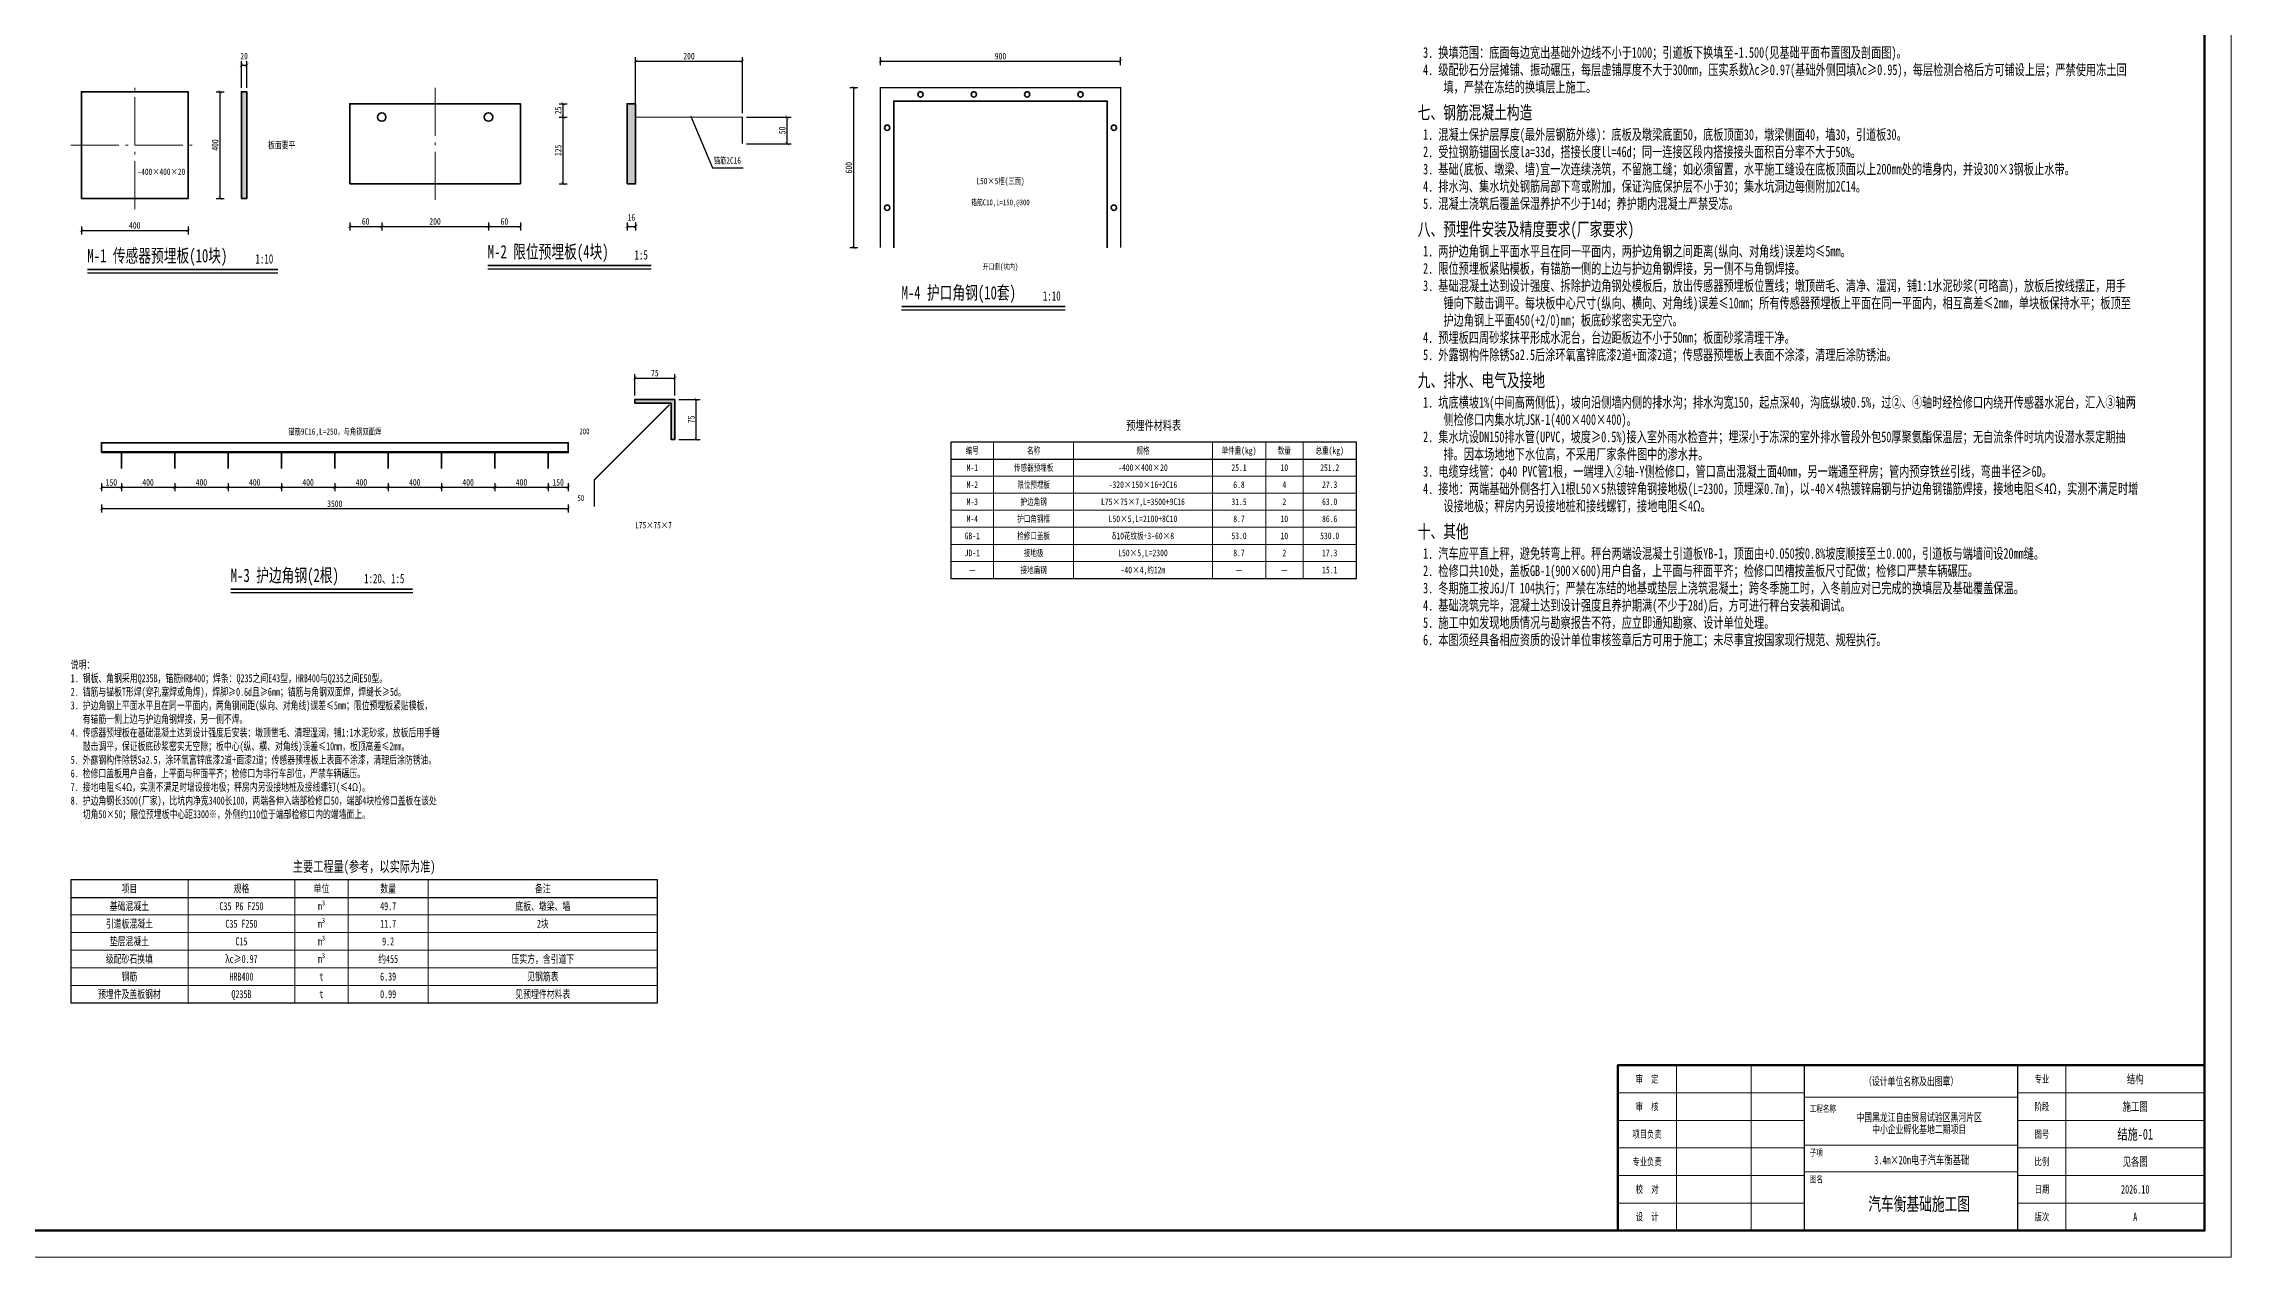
# Model space of a CAD drawing. Header units: millimetres. Extents: x 0 to 104000, y 0 to 42050.
# Drawn here: x 62994 to 104000, y 0 to 22759 of the extents above; entities that cross this region are included whole.
import ezdxf
from ezdxf.enums import TextEntityAlignment as Align

# ---------------------------------------------------------------- set-up
doc = ezdxf.new("R2010")
doc.units = ezdxf.units.MM
doc.header["$LTSCALE"] = 50
doc.linetypes.add('AXIS', pattern=[24, 18, -2.5, 1, -2.5])
for name, color, linetype, lineweight in [('S-AXIS', 1, 'AXIS', 18), ('S-DIM', 3, 'Continuous', 13), ('S-FRAME', 7, 'Continuous', 90), ('S-STEEL', 4, 'Continuous', 35), ('S-SYMB', 7, 'Continuous', 25), ('S-TABLE', 7, 'Continuous', 18), ('S-TEXT', 7, 'Continuous', 18), ('S-THIN', 7, 'Continuous', 18)]:
    doc.layers.add(name, color=color, linetype=linetype, lineweight=lineweight)
doc.styles.add('HZ', font='simfang.ttf', dxfattribs={"width": 0.7})
doc.dimstyles.new('ZJ', dxfattribs={"dimscale": 50, "dimtxt": 2.5, "dimasz": 1.2, "dimexe": 1.5, "dimexo": 1.5, "dimgap": 0.6, "dimtad": 1, "dimdec": 0, "dimtxsty": 'HZ', "dimblk": 'ARCHTICK', "dimcen": 2.5, "dimclrd": 3, "dimclre": 3, "dimclrt": 7, "dimazin": 3, "dimtfac": 1, "dimtmove": 2, "dimatfit": 3})

# ---------------------------------------------------------------- blocks, each defined once
blk = doc.blocks.new('_ARCHTICK')
at = {"color": 0, "linetype": 'BYBLOCK', "const_width": 0.15}
blk.add_lwpolyline([(-0.5, -0.5), (0.5, 0.5)], dxfattribs=at)

msp = doc.modelspace()

# ---------------------------------------------------------------- hatches: boundary and pattern name
at = {"layer": 'S-STEEL'}
h = msp.add_hatch(color=256, dxfattribs=at)
h.dxf.hatch_style = 1
h.paths.add_polyline_path([(66700, 19859), (66800, 19859), (66800, 21859), (66700, 21859)])
h = msp.add_hatch(color=256, dxfattribs=at)
h.dxf.hatch_style = 1
h.paths.add_polyline_path([(73929.8, 20134), (74089.8, 20134), (74089.8, 21634), (73929.8, 21634)])
h = msp.add_hatch(color=256, dxfattribs=at)
h.dxf.hatch_style = 1
h.paths.add_polyline_path([(74824.9, 16089.7), (74074.9, 16089.7), (74074.9, 16019.7), (74754.9, 16019.7), (74754.9, 15339.7), (74824.9, 15339.7)])
at = {"layer": 'S-SYMB'}
h = msp.add_hatch(color=256, dxfattribs=at)
h.dxf.hatch_style = 1
edge = h.paths.add_edge_path()
edge.add_arc((75129.8, 21384), 20, 0, 360)

# ---------------------------------------------------------------- linework, layer by layer
at = {"layer": 'S-AXIS'}
for p, q in [((64700, 19659), (64700, 22059)), ((70329.8, 19834), (70329.8, 21934)), ((63500, 20859), (65900, 20859))]:
    msp.add_line(p, q, dxfattribs=at)
at = {"layer": 'S-FRAME'}
for points in [[(1250, 500), (103500, 500), (103500, 41550), (1250, 41550)], [(92500, 500), (103500, 500), (103500, 3600), (92500, 3600)]]:
    msp.add_lwpolyline(points, close=True, dxfattribs=at)
at = {"layer": 'S-STEEL'}
for p, q in [((64074.9, 15107.2), (72824.9, 15107.2)), ((64449.9, 15089.7), (64449.9, 14789.7)), ((65449.9, 15089.7), (65449.9, 14789.7)), ((66449.9, 15089.7), (66449.9, 14789.7)), ((67449.9, 15089.7), (67449.9, 14789.7)), ((68449.9, 15089.7), (68449.9, 14789.7)), ((69449.9, 15089.7), (69449.9, 14789.7)), ((70449.9, 15089.7), (70449.9, 14789.7)), ((71449.9, 15089.7), (71449.9, 14789.7)), ((72449.9, 15089.7), (72449.9, 14789.7))]:
    msp.add_line(p, q, dxfattribs=at)
for points in [[(63700, 19859), (65700, 19859), (65700, 21859), (63700, 21859)], [(66700, 19859), (66800, 19859), (66800, 21859), (66700, 21859)], [(68729.8, 20134), (71929.8, 20134), (71929.8, 21634), (68729.8, 21634)], [(73929.8, 20134), (74089.8, 20134), (74089.8, 21634), (73929.8, 21634)], [(74824.9, 16089.7), (74074.9, 16089.7), (74074.9, 16019.7), (74754.9, 16019.7), (74754.9, 15339.7), (74824.9, 15339.7)], [(64074.9, 15089.7), (72824.9, 15089.7), (72824.9, 15277.2), (64074.9, 15277.2)]]:
    msp.add_lwpolyline(points, close=True, dxfattribs=at)
for points, const_width in [([(78679.3, 18934), (78679.3, 21934), (83179.3, 21934), (83179.3, 18934)], 25), ([(74089.8, 21384), (76089.8, 21384), (76089.8, 20884)], 20), ([(74724.9, 15989.7), (73314.9, 14579.7), (73314.9, 14079.7)], 25)]:
    msp.add_lwpolyline(points, dxfattribs=dict(at, const_width=const_width))
msp.add_lwpolyline([(78929.3, 18934), (78929.3, 21684), (82929.3, 21684), (82929.3, 18934)], dxfattribs=at)
for centre, radius in [((79429.3, 21809), 50), ((80429.3, 21809), 50), ((81429.3, 21809), 50), ((82429.3, 21809), 50), ((69329.8, 21384), 80), ((71329.8, 21384), 80), ((78804.3, 21184), 50), ((83054.3, 21184), 50), ((78804.3, 19684), 50), ((83054.3, 19684), 50)]:
    msp.add_circle(centre, radius, dxfattribs=at)
at = {"layer": 'S-SYMB'}
for p, q in [((75529.8, 20434), (76107.8, 20434)), ((63813.3, 18464), (67383.3, 18464)), ((71318.2, 18539), (74383.2, 18539)), ((79073.6, 17769.7), (82143.6, 17769.7)), ((80000, 14969.7), (87600, 14969.7)), ((66500, 12469.7), (69910, 12469.7)), ((63500, 6749.7), (74500, 6749.7)), ((96000, 500), (96000, 3600)), ((100000, 500), (100000, 3600))]:
    msp.add_line(p, q, dxfattribs=at)
msp.add_lwpolyline([(75129.8, 21384), (75529.8, 20434)], dxfattribs=at)
at = {"layer": 'S-SYMB', "const_width": 35}
for points in [[(63813.3, 18524), (67383.3, 18524)], [(71318.2, 18599), (74383.2, 18599)], [(79073.6, 17829.7), (82143.6, 17829.7)], [(66500, 12529.7), (69910, 12529.7)]]:
    msp.add_lwpolyline(points, dxfattribs=at)
at = {"layer": 'S-SYMB'}
for points in [[(80000, 12729.7), (87600, 12729.7), (87600, 15289.7), (80000, 15289.7)], [(63500, 4769.7), (74500, 4769.7), (74500, 7079.7), (63500, 7079.7)]]:
    msp.add_lwpolyline(points, close=True, dxfattribs=at)
at = {"layer": 'S-TABLE'}
for p, q in [((80800, 15289.7), (80800, 12729.7)), ((82300, 15289.7), (82300, 12729.7)), ((84900, 15289.7), (84900, 12729.7)), ((85900, 15289.7), (85900, 12729.7)), ((86600, 15289.7), (86600, 12729.7)), ((80000, 14649.7), (87600, 14649.7)), ((80000, 14329.7), (87600, 14329.7)), ((80000, 14009.7), (87600, 14009.7)), ((80000, 13689.7), (87600, 13689.7)), ((80000, 13369.7), (87600, 13369.7)), ((80000, 13049.7), (87600, 13049.7)), ((65700, 7079.7), (65700, 4769.7)), ((67700, 7079.7), (67700, 4769.7)), ((68700, 7079.7), (68700, 4769.7)), ((70200, 7079.7), (70200, 4769.7)), ((63500, 6419.7), (74500, 6419.7)), ((63500, 6089.7), (74500, 6089.7)), ((63500, 5759.7), (74500, 5759.7)), ((63500, 5429.7), (74500, 5429.7)), ((63500, 5099.7), (74500, 5099.7)), ((93600, 500), (93600, 3600)), ((95000, 500), (95000, 3600)), ((100900, 500), (100900, 3600)), ((92500, 3083.3), (96000, 3083.3)), ((96000, 3000), (100000, 3000)), ((100000, 3083.3), (103500, 3083.3)), ((92500, 2566.7), (96000, 2566.7)), ((100000, 2566.7), (103500, 2566.7)), ((96000, 2100), (100000, 2100)), ((92500, 2050), (96000, 2050)), ((100000, 2050), (103500, 2050)), ((92500, 1533.3), (96000, 1533.3)), ((96000, 1600), (100000, 1600)), ((100000, 1533.3), (103500, 1533.3)), ((92500, 1016.7), (96000, 1016.7)), ((100000, 1016.7), (103500, 1016.7))]:
    msp.add_line(p, q, dxfattribs=at)
at = {"layer": 'S-THIN'}
msp.add_lwpolyline([(0, 0), (104000, 0), (104000, 42050), (0, 42050)], close=True, dxfattribs=at)

# ---------------------------------------------------------------- texts
at = {"layer": 'S-TEXT', "style": 'HZ', "width": 0.7}
for s, height, p in [('3. 换填范围：底面每边宽出基础外边线不小于1000；引道板下换填至-1.500(见基础平面布置图及剖面图)。', 200, (88850, 22695.6)), ('4. 级配砂石分层摊铺、振动碾压，每层虚铺厚度不大于300mm，压实系数λc≥0.97(基础外侧回填λc≥0.95)，每层检测合格后方可铺设上层；严禁使用冻土回', 200, (88850, 22371.6)), ('\u3000\u3000填，严禁在冻结的换填层上施工。', 200, (88850, 22047.6)), ('七、钢筋混凝土构造', 250, (88750, 21594)), ('1. 混凝土保护层厚度(最外层钢筋外缘)：底板及墩梁底面50，底板顶面30，墩梁侧面40，墙30，引道板30。', 200, (88850, 21156.6)), ('3. 基础(底板、墩梁、墙)宜一次连续浇筑，不留施工缝；如必须留置，水平施工缝设在底板顶面以上200mm处的墙身内，并设300×3钢板止水带。', 200, (88850, 20508.6)), ('2. 受拉钢筋锚固长度la=33d，搭接长度ll=46d；同一连接区段内搭接接头面积百分率不大于50%。', 200, (88850, 20832.6)), ('4. 排水沟、集水坑处钢筋局部下弯或附加，保证沟底保护层不小于30；集水坑洞边每侧附加2C14。', 200, (88850, 20184.6)), ('5. 混凝土浇筑后覆盖保湿养护不少于14d；养护期内混凝土严禁受冻。', 200, (88850, 19860.6)), ('八、预埋件安装及精度要求(厂家要求)', 250, (88750, 19407)), ('1. 两护边角钢上平面水平且在同一平面内，两护边角钢之间距离(纵向、对角线)误差均≤5mm。', 200, (88850, 18969.6)), ('2. 限位预埋板紧贴模板，有锚筋一侧的上边与护边角钢焊接，另一侧不与角钢焊接。', 200, (88850, 18645.6)), ('3. 基础混凝土达到设计强度、拆除护边角钢处模板后，放出传感器预埋板位置线；墩顶凿毛、清净、湿润，铺1:1水泥砂浆(可略高)，放板后按线摆正，用手', 200, (88850, 18321.6)), ('\u3000\u3000锤向下敲击调平。每块板中心尺寸(纵向、横向、对角线)误差≤10mm；所有传感器预埋板上平面在同一平面内，相互高差≤2mm，单块板保持水平；板顶至', 200, (88850, 17997.6)), ('\u3000\u3000护边角钢上平面450(+2/0)mm；板底砂浆密实无空穴。', 200, (88850, 17673.6)), ('4. 预埋板四周砂浆抹平形成水泥台，台边距板边不小于50mm；板面砂浆清理干净。', 200, (88850, 17349.6)), ('5. 外露钢构件除锈Sa2.5后涂环氧富锌底漆2道+面漆2道；传感器预埋板上表面不涂漆，清理后涂防锈油。', 200, (88850, 17025.6)), ('九、排水、电气及接地', 250, (88750, 16572)), ('1. 坑底横坡1%(中间高两侧低)，坡向沿侧墙内侧的排水沟；排水沟宽150，起点深40，沟底纵坡0.5%，过②、④轴时经检修口内绕开传感器水泥台，汇入③轴两', 200, (88850, 16134.6)), ('\u3000\u3000侧检修口内集水坑JSK-1(400×400×400)。', 200, (88850, 15810.6)), ('2. 集水坑设DN150排水管(UPVC，坡度≥0.5%)接入室外雨水检查井；埋深小于冻深的室外排水管段外包50厚聚氨酯保温层；无自流条件时坑内设潜水泵定期抽', 200, (88850, 15486.6)), ('\u3000\u3000排。因本场地地下水位高，不采用厂家条件图中的渗水井。', 200, (88850, 15162.6)), ('3. 电缆穿线管：φ40 PVC管1根，一端埋入②轴-Y侧检修口，管口高出混凝土面40mm，另一端通至秤房；管内预穿铁丝引线，弯曲半径≥6D。', 200, (88850, 14838.6)), ('4. 接地：两端基础外侧各打入1根L50×5热镀锌角钢接地极(L=2300，顶埋深0.7m)，以-40×4热镀锌扁钢与护边角钢锚筋焊接，接地电阻≤4Ω，实测不满足时增', 200, (88850, 14514.6)), ('\u3000\u3000设接地极；秤房内另设接地桩和接线螺钉，接地电阻≤4Ω。', 200, (88850, 14190.6)), ('十、其他', 250, (88750, 13737)), ('1. 汽车应平直上秤，避免转弯上秤。秤台两端设混凝土引道板YB-1，顶面由+0.050按0.8%坡度顺接至±0.000，引道板与端墙间设20mm缝。', 200, (88850, 13299.6)), ('2. 检修口共10处，盖板GB-1(900×600)用户自备，上平面与秤面平齐；检修口凹槽按盖板尺寸配做；检修口严禁车辆碾压。', 200, (88850, 12975.6)), ('4. 基础浇筑完毕，混凝土达到设计强度且养护期满(不少于28d)后，方可进行秤台安装和调试。', 200, (88850, 12327.6)), ('3. 冬期施工按JGJ/T 104执行；严禁在冻结的地基或垫层上浇筑混凝土；跨冬季施工时，入冬前应对已完成的换填层及基础覆盖保温。', 200, (88850, 12651.6)), ('5. 施工中如发现地质情况与勘察报告不符，应立即通知勘察、设计单位处理。', 200, (88850, 12003.6)), ('6. 本图须经具备相应资质的设计单位审核签章后方可用于施工；未尽事宜按国家现行规范、规程执行。', 200, (88850, 11679.6)), ('说明：', 150, (63500, 11189.7)), ('2. 锚筋与锚板T形焊(穿孔塞焊或角焊)，焊脚≥0.6d且≥6mm；锚筋与角钢双面焊，焊缝长≥5d。', 150, (63500, 10679.7)), ('1. 钢板、角钢采用Q235B，锚筋HRB400；焊条：Q235之间E43型，HRB400与Q235之间E50型。', 150, (63500, 10934.7)), ('3. 护边角钢上平面水平且在同一平面内，两角钢间距(纵向、对角线)误差≤5mm；限位预埋板紧贴模板，', 150, (63500, 10424.7)), ('4. 传感器预埋板在基础混凝土达到设计强度后安装：墩顶凿毛、清理湿润，铺1:1水泥砂浆，放板后用手锤', 150, (63500, 9914.7)), ('   有锚筋一侧上边与护边角钢焊接，另一侧不焊。', 150, (63500, 10169.7)), ('   敲击调平，保证板底砂浆密实无空隙；板中心(纵、横、对角线)误差≤10mm，板顶高差≤2mm。', 150, (63500, 9659.7)), ('5. 外露钢构件除锈Sa2.5，涂环氧富锌底漆2道+面漆2道；传感器预埋板上表面不涂漆，清理后涂防锈油。', 150, (63500, 9404.7)), ('6. 检修口盖板用户自备，上平面与秤面平齐；检修口为非行车部位，严禁车辆碾压。', 150, (63500, 9149.7)), ('8. 护边角钢长3500(厂家)，比坑内净宽3400长100，两端各伸入端部检修口50，端部4块检修口盖板在该处', 150, (63500, 8639.7)), ('7. 接地电阻≤4Ω，实测不满足时增设接地极；秤房内另设接地桩及接线螺钉(≤4Ω)。', 150, (63500, 8894.7)), ('   切角50×50；限位预埋板中心距3300※，外侧约110位于端部检修口内的端墙面上。', 150, (63500, 8384.7)), ('工程名称', 125, (96100, 2850)), ('子项', 125, (96100, 2025)), ('图名', 125, (96100, 1525))]:
    msp.add_text(s, height=height, dxfattribs=at).set_placement(p, align=Align.TOP_LEFT)
msp.add_text('板面要平', height=130, dxfattribs=at).set_placement((67200, 20859), align=Align.MIDDLE_LEFT)
for s, height, p in [('锚筋2C16', 120, (75554.8, 20474)), ('M-1 传感器预埋板(10块)', 250, (63813.3, 18584)), ('M-2 限位预埋板(4块)', 250, (71318.2, 18659)), ('1:5', 175, (74068.2, 18659)), ('1:10', 175, (66963.3, 18584)), ('M-4 护口角钢(10套)', 250, (79073.6, 17889.7)), ('1:10', 175, (81723.6, 17889.7)), ('M-3 护边角钢(2根)', 250, (66500, 12589.7)), ('1:20、1:5', 175, (69000, 12589.7))]:
    msp.add_text(s, height=height, dxfattribs=at).set_placement(p, align=Align.BOTTOM_LEFT)
for s, height, p in [('-400×400×20', 120, (65200, 20359)), ('L50×5框(三面)', 120, (80929.3, 20184)), ('锚筋C10,L=150,@300', 110, (80929.3, 19784)), ('编号', 125, (80400, 15129.7)), ('名称', 125, (81550, 15129.7)), ('规格', 125, (83600, 15129.7)), ('单件重(kg)', 125, (85400, 15129.7)), ('数量', 125, (86250, 15129.7)), ('总重(kg)', 125, (87100, 15129.7)), ('M-1', 125, (80400, 14809.7)), ('传感器预埋板', 125, (81550, 14809.7)), ('-400×400×20', 125, (83600, 14809.7)), ('25.1', 125, (85400, 14809.7)), ('10', 125, (86250, 14809.7)), ('251.2', 125, (87100, 14809.7)), ('M-2', 125, (80400, 14489.7)), ('限位预埋板', 125, (81550, 14489.7)), ('-320×150×16+2C16', 125, (83600, 14489.7)), ('6.8', 125, (85400, 14489.7)), ('4', 125, (86250, 14489.7)), ('27.3', 125, (87100, 14489.7)), ('M-3', 125, (80400, 14169.7)), ('护边角钢', 125, (81550, 14169.7)), ('L75×75×7,L=3500+9C16', 125, (83600, 14169.7)), ('31.5', 125, (85400, 14169.7)), ('2', 125, (86250, 14169.7)), ('63.0', 125, (87100, 14169.7)), ('GB-1', 125, (80400, 13529.7)), ('M-4', 125, (80400, 13849.7)), ('检修口盖板', 125, (81550, 13529.7)), ('护口角钢框', 125, (81550, 13849.7)), ('L50×5,L=2100+8C10', 125, (83600, 13849.7)), ('δ10花纹板+3-60×8', 125, (83600, 13529.7)), ('53.0', 125, (85400, 13529.7)), ('8.7', 125, (85400, 13849.7)), ('10', 125, (86250, 13849.7)), ('10', 125, (86250, 13529.7)), ('530.0', 125, (87100, 13529.7)), ('86.6', 125, (87100, 13849.7)), ('JD-1', 125, (80400, 13209.7)), ('接地极', 125, (81550, 13209.7)), ('L50×5,L=2300', 125, (83600, 13209.7)), ('8.7', 125, (85400, 13209.7)), ('2', 125, (86250, 13209.7)), ('17.3', 125, (87100, 13209.7)), ('—', 125, (80400, 12889.7)), ('接地扁钢', 125, (81550, 12889.7)), ('-40×4,约12m', 125, (83600, 12889.7)), ('—', 125, (85400, 12889.7)), ('—', 125, (86250, 12889.7)), ('15.1', 125, (87100, 12889.7)), ('项目', 150, (64600, 6914.7)), ('规格', 150, (66700, 6914.7)), ('单位', 150, (68200, 6914.7)), ('数量', 150, (69450, 6914.7)), ('备注', 150, (72350, 6914.7)), ('基础混凝土', 150, (64600, 6584.7)), ('C35 P6 F250', 150, (66700, 6584.7)), ('m³', 150, (68200, 6584.7)), ('49.7', 150, (69450, 6584.7)), ('底板、墩梁、墙', 150, (72350, 6584.7)), ('引道板混凝土', 150, (64600, 6254.7)), ('C35 F250', 150, (66700, 6254.7)), ('m³', 150, (68200, 6254.7)), ('11.7', 150, (69450, 6254.7)), ('2块', 150, (72350, 6254.7)), ('垫层混凝土', 150, (64600, 5924.7)), ('C15', 150, (66700, 5924.7)), ('m³', 150, (68200, 5924.7)), ('9.2', 150, (69450, 5924.7)), ('级配砂石换填', 150, (64600, 5594.7)), ('钢筋', 150, (64600, 5264.7)), ('λc≥0.97', 150, (66700, 5594.7)), ('HRB400', 150, (66700, 5264.7)), ('m³', 150, (68200, 5594.7)), ('t', 150, (68200, 5264.7)), ('约455', 150, (69450, 5594.7)), ('6.39', 150, (69450, 5264.7)), ('压实方，含引道下', 150, (72350, 5594.7)), ('见钢筋表', 150, (72350, 5264.7)), ('预埋件及盖板钢材', 150, (64600, 4934.7)), ('Q235B', 150, (66700, 4934.7)), ('t', 150, (68200, 4934.7)), ('0.99', 150, (69450, 4934.7)), ('见预埋件材料表', 150, (72350, 4934.7)), ('审  定', 140, (93050, 3341.7)), ('（设计单位名称及出图章）', 150, (98000, 3300)), ('专业', 140, (100450, 3341.7)), ('结构', 160, (102200, 3341.7)), ('审  核', 140, (93050, 2825)), ('阶段', 140, (100450, 2825)), ('施工图', 160, (102200, 2825)), ('中国黑龙江自由贸易试验区黑河片区', 150, (98150, 2625)), ('中小企业孵化基地二期项目', 150, (98150, 2400)), ('项目负责', 140, (93050, 2308.3)), ('图号', 140, (100450, 2308.3)), ('结施-01', 200, (102200, 2308.3)), ('专业负责', 140, (93050, 1791.7)), ('3.4m×20m电子汽车衡基础', 160, (98200, 1825)), ('比例', 140, (100450, 1791.7)), ('见各图', 160, (102200, 1791.7)), ('校  对', 140, (93050, 1275)), ('日期', 140, (100450, 1275)), ('2026.10', 160, (102200, 1275)), ('设  计', 140, (93050, 758.3)), ('汽车衡基础施工图', 250, (98150, 1000)), ('版次', 140, (100450, 758.3)), ('A', 160, (102200, 758.3))]:
    msp.add_text(s, height=height, dxfattribs=at).set_placement(p, align=Align.MIDDLE_CENTER)
for s, height, p in [('开口侧(坑内)', 110, (80929.3, 18634)), ('预埋件材料表', 175, (83800, 15689.7)), ('L75×75×7', 120, (74424.9, 13789.7)), ('主要工程量(参考，以实际为准)', 200, (69000, 7429.7))]:
    msp.add_text(s, height=height, dxfattribs=at).set_placement(p, align=Align.TOP_CENTER)
msp.add_text('锚筋9C16,L=250，与角钢双面焊', height=120, dxfattribs=at).set_placement((68449.9, 15389.7), align=Align.BOTTOM_CENTER)
for s, p in [('200', (73224.9, 15489.7)), ('50', (73124.9, 14239.7))]:
    msp.add_text(s, height=110, dxfattribs=at).set_placement(p, align=Align.MIDDLE_RIGHT)

# ---------------------------------------------------------------- dimensions: what is measured, and where the dimension line sits
at = {"layer": 'S-DIM'}
for base, p1, p2, text, override in [((66700, 22359), (66700, 21859), (66800, 21859), '20', {"dimlfac": 0.2}), ((74089.8, 22434), (74089.8, 21384), (76089.8, 21384), '200', {"dimlfac": 0.1}), ((68729.8, 19334), (68729.8, 19484), (69329.8, 19484), '60', {"dimlfac": 0.1}), ((69329.8, 19334), (69329.8, 19484), (71329.8, 19484), '200', {"dimlfac": 0.1}), ((71329.8, 19334), (71329.8, 19484), (71929.8, 19484), '60', {"dimlfac": 0.1}), ((73929.8, 19334), (73929.8, 19484), (74089.8, 19484), '16', {"dimlfac": 0.1}), ((74074.9, 16489.7), (74074.9, 16089.7), (74824.9, 16089.7), '75', {"dimlfac": 0.1}), ((64074.9, 14439.7), (64074.9, 14589.7), (64449.9, 14589.7), '150', {"dimlfac": 0.4}), ((64449.9, 14439.7), (64449.9, 14589.7), (65449.9, 14589.7), '400', {"dimlfac": 0.4}), ((65449.9, 14439.7), (65449.9, 14589.7), (66449.9, 14589.7), '400', {"dimlfac": 0.4}), ((66449.9, 14439.7), (66449.9, 14589.7), (67449.9, 14589.7), '400', {"dimlfac": 0.4}), ((67449.9, 14439.7), (67449.9, 14589.7), (68449.9, 14589.7), '400', {"dimlfac": 0.4}), ((68449.9, 14439.7), (68449.9, 14589.7), (69449.9, 14589.7), '400', {"dimlfac": 0.4}), ((69449.9, 14439.7), (69449.9, 14589.7), (70449.9, 14589.7), '400', {"dimlfac": 0.4}), ((70449.9, 14439.7), (70449.9, 14589.7), (71449.9, 14589.7), '400', {"dimlfac": 0.4}), ((71449.9, 14439.7), (71449.9, 14589.7), (72449.9, 14589.7), '400', {"dimlfac": 0.4}), ((72449.9, 14439.7), (72449.9, 14589.7), (72824.9, 14589.7), '150', {"dimlfac": 0.4}), ((64074.9, 14039.7), (64074.9, 14189.7), (72824.9, 14189.7), '3500', {"dimlfac": 0.4})]:
    msp.add_linear_dim(base=base, p1=p1, p2=p2, text=text, dimstyle='ZJ', override=override, dxfattribs=at).render()
for base, p1, p2 in [((78679.3, 22434), (78679.3, 22284), (83179.3, 22284)), ((63700, 19259), (63700, 19409), (65700, 19409))]:
    msp.add_linear_dim(base=base, p1=p1, p2=p2, dimstyle='ZJ', override={"dimlfac": 0.2}, dxfattribs=at).render()
for base, p1, p2 in [((66300, 19859), (66150, 19859), (66150, 21859)), ((78179.3, 18934), (78329.3, 18934), (78329.3, 21934))]:
    msp.add_linear_dim(base=base, p1=p1, p2=p2, angle=90, dimstyle='ZJ', override={"dimlfac": 0.2}, dxfattribs=at).render()
for base, p1, p2, text in [((72729.8, 21384), (72579.8, 21384), (72579.8, 21634), '25'), ((72729.8, 20134), (72579.8, 20134), (72579.8, 21384), '125'), ((76929.8, 20884), (76089.8, 20884), (76089.8, 21384), '50'), ((75224.9, 15339.7), (74824.9, 15339.7), (74824.9, 16089.7), '75')]:
    msp.add_linear_dim(base=base, p1=p1, p2=p2, angle=90, text=text, dimstyle='ZJ', override={"dimlfac": 0.1}, dxfattribs=at).render()

doc.saveas('drawing.dxf')
